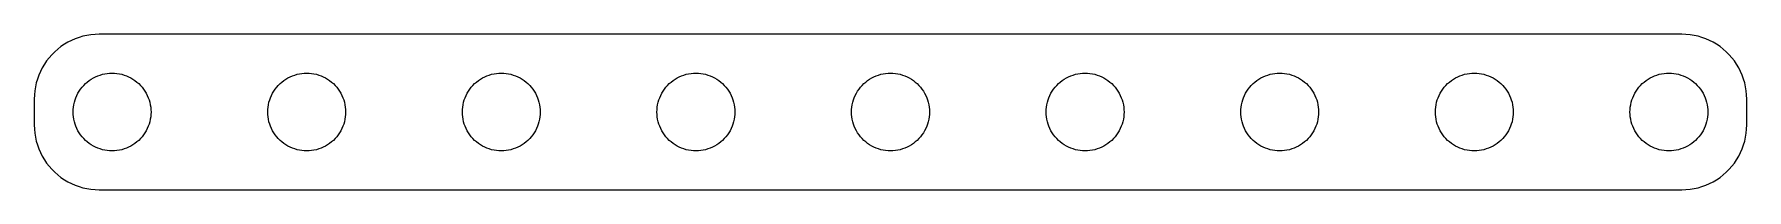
# Model space of a CAD drawing. Header units: metres. Extents: x -66 to 66, y -6 to 6.
import ezdxf

# ---------------------------------------------------------------- set-up
doc = ezdxf.new("R2010")
doc.units = ezdxf.units.M

msp = doc.modelspace()

# ---------------------------------------------------------------- linework, layer by layer
for p, q in [((-63.4088, 5.38153), (-63.6791, 5.22163)), ((-63.1289, 5.52414), (-63.4088, 5.38153)), ((-62.8406, 5.64888), (-63.1289, 5.52414)), ((-62.5451, 5.75528), (-62.8406, 5.64888)), ((-62.2435, 5.84291), (-62.5451, 5.75528)), ((-61.9369, 5.91144), (-62.2435, 5.84291)), ((-61.6267, 5.96057), (-61.9369, 5.91144)), ((-61.3139, 5.99013), (-61.6267, 5.96057)), ((-61, 6), (-61.3139, 5.99013)), ((61, 6), (-61, 6)), ((61.3139, 5.99013), (61, 6)), ((61.6267, 5.96057), (61.3139, 5.99013)), ((61.9369, 5.91144), (61.6267, 5.96057)), ((62.2435, 5.84291), (61.9369, 5.91144)), ((62.5451, 5.75528), (62.2435, 5.84291)), ((62.8406, 5.64888), (62.5451, 5.75528)), ((63.1289, 5.52414), (62.8406, 5.64888)), ((63.4088, 5.38153), (63.1289, 5.52414)), ((63.6791, 5.22163), (63.4088, 5.38153)), ((-64.8526, 4.18712), (-65.0451, 3.93892)), ((-64.6448, 4.42273), (-64.8526, 4.18712)), ((-64.4227, 4.64484), (-64.6448, 4.42273)), ((-64.1871, 4.85257), (-64.4227, 4.64484)), ((-63.9389, 5.04509), (-64.1871, 4.85257)), ((-63.6791, 5.22163), (-63.9389, 5.04509)), ((63.9389, 5.04509), (63.6791, 5.22163)), ((64.1871, 4.85257), (63.9389, 5.04509)), ((64.4227, 4.64484), (64.1871, 4.85257)), ((64.6448, 4.42273), (64.4227, 4.64484)), ((64.8526, 4.18712), (64.6448, 4.42273)), ((65.0451, 3.93892), (64.8526, 4.18712)), ((-65.6489, 2.84062), (-65.7553, 2.54509)), ((-65.5241, 3.12889), (-65.6489, 2.84062)), ((-65.3815, 3.40877), (-65.5241, 3.12889)), ((-65.2216, 3.67914), (-65.3815, 3.40877)), ((-65.0451, 3.93892), (-65.2216, 3.67914)), ((-61.4453, 2.62891), (-61.2773, 2.71448)), ((-61.2773, 2.71448), (-61.1044, 2.78932)), ((-61.1044, 2.78932), (-60.927, 2.85316)), ((-60.927, 2.85316), (-60.7461, 2.90575)), ((-60.7461, 2.90575), (-60.5621, 2.94685)), ((-60.5621, 2.94685), (-60.376, 2.97633)), ((-60.376, 2.97633), (-60.1884, 2.99408)), ((-60.1884, 2.99408), (-60, 3)), ((-60, 3), (-59.8116, 2.99408)), ((-59.8116, 2.99408), (-59.624, 2.97633)), ((-59.624, 2.97633), (-59.4379, 2.94685)), ((-59.4379, 2.94685), (-59.2539, 2.90575)), ((-59.2539, 2.90575), (-59.0729, 2.85316)), ((-59.0729, 2.85316), (-58.8956, 2.78932)), ((-58.8956, 2.78932), (-58.7227, 2.71448)), ((-58.7227, 2.71448), (-58.5547, 2.62891)), ((-46.4453, 2.62891), (-46.2773, 2.71448)), ((-46.2773, 2.71448), (-46.1044, 2.78932)), ((-46.1044, 2.78932), (-45.927, 2.85316)), ((-45.927, 2.85316), (-45.7461, 2.90575)), ((-45.7461, 2.90575), (-45.5621, 2.94685)), ((-45.5621, 2.94685), (-45.376, 2.97633)), ((-45.376, 2.97633), (-45.1884, 2.99408)), ((-45.1884, 2.99408), (-45, 3)), ((-45, 3), (-44.8116, 2.99408)), ((-44.8116, 2.99408), (-44.624, 2.97633)), ((-44.624, 2.97633), (-44.4379, 2.94685)), ((-44.4379, 2.94685), (-44.2539, 2.90575)), ((-44.2539, 2.90575), (-44.0729, 2.85316)), ((-44.0729, 2.85316), (-43.8956, 2.78932)), ((-43.8956, 2.78932), (-43.7227, 2.71448)), ((-43.7227, 2.71448), (-43.5547, 2.62891)), ((-31.4453, 2.62891), (-31.2773, 2.71448)), ((-31.2773, 2.71448), (-31.1044, 2.78932)), ((-31.1044, 2.78932), (-30.927, 2.85316)), ((-30.927, 2.85316), (-30.7461, 2.90575)), ((-30.7461, 2.90575), (-30.5621, 2.94685)), ((-30.5621, 2.94685), (-30.376, 2.97633)), ((-30.376, 2.97633), (-30.1884, 2.99408)), ((-30.1884, 2.99408), (-30, 3)), ((-30, 3), (-29.8116, 2.99408)), ((-29.8116, 2.99408), (-29.624, 2.97633)), ((-29.624, 2.97633), (-29.4379, 2.94685)), ((-29.4379, 2.94685), (-29.2539, 2.90575)), ((-29.2539, 2.90575), (-29.0729, 2.85316)), ((-29.0729, 2.85316), (-28.8956, 2.78932)), ((-28.8956, 2.78932), (-28.7227, 2.71448)), ((-28.7227, 2.71448), (-28.5547, 2.62891)), ((-16.4453, 2.62891), (-16.2773, 2.71448)), ((-16.2773, 2.71448), (-16.1044, 2.78932)), ((-16.1044, 2.78932), (-15.927, 2.85316)), ((-15.927, 2.85316), (-15.7461, 2.90575)), ((-15.7461, 2.90575), (-15.5621, 2.94685)), ((-15.5621, 2.94685), (-15.376, 2.97633)), ((-15.376, 2.97633), (-15.1884, 2.99408)), ((-15.1884, 2.99408), (-15, 3)), ((-15, 3), (-14.8116, 2.99408)), ((-14.8116, 2.99408), (-14.624, 2.97633)), ((-14.624, 2.97633), (-14.4379, 2.94685)), ((-14.4379, 2.94685), (-14.2539, 2.90575)), ((-14.2539, 2.90575), (-14.0729, 2.85316)), ((-14.0729, 2.85316), (-13.8956, 2.78932)), ((-13.8956, 2.78932), (-13.7227, 2.71448)), ((-13.7227, 2.71448), (-13.5547, 2.62891)), ((-1.44525, 2.62891), (-1.27733, 2.71448)), ((-1.27733, 2.71448), (-1.10437, 2.78932)), ((-1.10437, 2.78932), (-0.927048, 2.85316)), ((-0.927048, 2.85316), (-0.746063, 2.90575)), ((-0.746063, 2.90575), (-0.562134, 2.94685)), ((-0.562134, 2.94685), (-0.375992, 2.97633)), ((-0.375992, 2.97633), (-0.18837, 2.99408)), ((-0.18837, 2.99408), (0, 3)), ((0, 3), (0.18837, 2.99408)), ((0.18837, 2.99408), (0.375992, 2.97633)), ((0.375992, 2.97633), (0.562134, 2.94685)), ((0.562134, 2.94685), (0.746063, 2.90575)), ((0.746063, 2.90575), (0.927048, 2.85316)), ((0.927048, 2.85316), (1.10437, 2.78932)), ((1.10437, 2.78932), (1.27733, 2.71448)), ((1.27733, 2.71448), (1.44525, 2.62891)), ((13.5547, 2.62891), (13.7227, 2.71448)), ((13.7227, 2.71448), (13.8956, 2.78932)), ((13.8956, 2.78932), (14.0729, 2.85316)), ((14.0729, 2.85316), (14.2539, 2.90575)), ((14.2539, 2.90575), (14.4379, 2.94685)), ((14.4379, 2.94685), (14.624, 2.97633)), ((14.624, 2.97633), (14.8116, 2.99408)), ((14.8116, 2.99408), (15, 3)), ((15, 3), (15.1884, 2.99408)), ((15.1884, 2.99408), (15.376, 2.97633)), ((15.376, 2.97633), (15.5621, 2.94685)), ((15.5621, 2.94685), (15.7461, 2.90575)), ((15.7461, 2.90575), (15.927, 2.85316)), ((15.927, 2.85316), (16.1044, 2.78932)), ((16.1044, 2.78932), (16.2773, 2.71448)), ((16.2773, 2.71448), (16.4453, 2.62891)), ((28.5547, 2.62891), (28.7227, 2.71448)), ((28.7227, 2.71448), (28.8956, 2.78932)), ((28.8956, 2.78932), (29.0729, 2.85316)), ((29.0729, 2.85316), (29.2539, 2.90575)), ((29.2539, 2.90575), (29.4379, 2.94685)), ((29.4379, 2.94685), (29.624, 2.97633)), ((29.624, 2.97633), (29.8116, 2.99408)), ((29.8116, 2.99408), (30, 3)), ((30, 3), (30.1884, 2.99408)), ((30.1884, 2.99408), (30.376, 2.97633)), ((30.376, 2.97633), (30.5621, 2.94685)), ((30.5621, 2.94685), (30.7461, 2.90575)), ((30.7461, 2.90575), (30.927, 2.85316)), ((30.927, 2.85316), (31.1044, 2.78932)), ((31.1044, 2.78932), (31.2773, 2.71448)), ((31.2773, 2.71448), (31.4453, 2.62891)), ((43.5547, 2.62891), (43.7227, 2.71448)), ((43.7227, 2.71448), (43.8956, 2.78932)), ((43.8956, 2.78932), (44.0729, 2.85316)), ((44.0729, 2.85316), (44.2539, 2.90575)), ((44.2539, 2.90575), (44.4379, 2.94685)), ((44.4379, 2.94685), (44.624, 2.97633)), ((44.624, 2.97633), (44.8116, 2.99408)), ((44.8116, 2.99408), (45, 3)), ((45, 3), (45.1884, 2.99408)), ((45.1884, 2.99408), (45.376, 2.97633)), ((45.376, 2.97633), (45.5621, 2.94685)), ((45.5621, 2.94685), (45.7461, 2.90575)), ((45.7461, 2.90575), (45.927, 2.85316)), ((45.927, 2.85316), (46.1044, 2.78932)), ((46.1044, 2.78932), (46.2773, 2.71448)), ((46.2773, 2.71448), (46.4453, 2.62891)), ((58.5547, 2.62891), (58.7227, 2.71448)), ((58.7227, 2.71448), (58.8956, 2.78932)), ((58.8956, 2.78932), (59.0729, 2.85316)), ((59.0729, 2.85316), (59.2539, 2.90575)), ((59.2539, 2.90575), (59.4379, 2.94685)), ((59.4379, 2.94685), (59.624, 2.97633)), ((59.624, 2.97633), (59.8116, 2.99408)), ((59.8116, 2.99408), (60, 3)), ((60, 3), (60.1884, 2.99408)), ((60.1884, 2.99408), (60.376, 2.97633)), ((60.376, 2.97633), (60.5621, 2.94685)), ((60.5621, 2.94685), (60.7461, 2.90575)), ((60.7461, 2.90575), (60.927, 2.85316)), ((60.927, 2.85316), (61.1044, 2.78932)), ((61.1044, 2.78932), (61.2773, 2.71448)), ((61.2773, 2.71448), (61.4453, 2.62891)), ((65.2216, 3.67914), (65.0451, 3.93892)), ((65.3815, 3.40877), (65.2216, 3.67914)), ((65.5241, 3.12889), (65.3815, 3.40877)), ((65.6489, 2.84062), (65.5241, 3.12889)), ((65.7553, 2.54509), (65.6489, 2.84062)), ((-65.9606, 1.62666), (-65.9901, 1.31395)), ((-65.9114, 1.9369), (-65.9606, 1.62666)), ((-65.8429, 2.24345), (-65.9114, 1.9369)), ((-65.7553, 2.54509), (-65.8429, 2.24345)), ((-62.7145, 1.27733), (-62.6289, 1.44525)), ((-62.6289, 1.44525), (-62.533, 1.60747)), ((-62.533, 1.60747), (-62.427, 1.76335)), ((-62.427, 1.76335), (-62.3115, 1.91226)), ((-62.3115, 1.91226), (-62.1869, 2.05363)), ((-62.1869, 2.05363), (-62.0536, 2.1869)), ((-62.0536, 2.1869), (-61.9123, 2.31154)), ((-61.9123, 2.31154), (-61.7634, 2.42705)), ((-61.7634, 2.42705), (-61.6075, 2.53297)), ((-61.6075, 2.53297), (-61.4453, 2.62891)), ((-58.5547, 2.62891), (-58.3925, 2.53297)), ((-58.3925, 2.53297), (-58.2366, 2.42705)), ((-58.2366, 2.42705), (-58.0877, 2.31154)), ((-58.0877, 2.31154), (-57.9464, 2.1869)), ((-57.9464, 2.1869), (-57.8131, 2.05363)), ((-57.8131, 2.05363), (-57.6885, 1.91226)), ((-57.6885, 1.91226), (-57.5729, 1.76335)), ((-57.5729, 1.76335), (-57.467, 1.60747)), ((-57.467, 1.60747), (-57.3711, 1.44525)), ((-57.3711, 1.44525), (-57.2855, 1.27733)), ((-47.7145, 1.27733), (-47.6289, 1.44525)), ((-47.6289, 1.44525), (-47.533, 1.60747)), ((-47.533, 1.60747), (-47.427, 1.76335)), ((-47.427, 1.76335), (-47.3115, 1.91226)), ((-47.3115, 1.91226), (-47.1869, 2.05363)), ((-47.1869, 2.05363), (-47.0536, 2.1869)), ((-47.0536, 2.1869), (-46.9123, 2.31154)), ((-46.9123, 2.31154), (-46.7634, 2.42705)), ((-46.7634, 2.42705), (-46.6075, 2.53297)), ((-46.6075, 2.53297), (-46.4453, 2.62891)), ((-43.5547, 2.62891), (-43.3925, 2.53297)), ((-43.3925, 2.53297), (-43.2366, 2.42705)), ((-43.2366, 2.42705), (-43.0877, 2.31154)), ((-43.0877, 2.31154), (-42.9464, 2.1869)), ((-42.9464, 2.1869), (-42.8131, 2.05363)), ((-42.8131, 2.05363), (-42.6885, 1.91226)), ((-42.6885, 1.91226), (-42.5729, 1.76335)), ((-42.5729, 1.76335), (-42.467, 1.60747)), ((-42.467, 1.60747), (-42.3711, 1.44525)), ((-42.3711, 1.44525), (-42.2855, 1.27733)), ((-32.7145, 1.27733), (-32.6289, 1.44525)), ((-32.6289, 1.44525), (-32.533, 1.60747)), ((-32.533, 1.60747), (-32.427, 1.76335)), ((-32.427, 1.76335), (-32.3115, 1.91226)), ((-32.3115, 1.91226), (-32.1869, 2.05363)), ((-32.1869, 2.05363), (-32.0536, 2.1869)), ((-32.0536, 2.1869), (-31.9123, 2.31154)), ((-31.9123, 2.31154), (-31.7634, 2.42705)), ((-31.7634, 2.42705), (-31.6075, 2.53297)), ((-31.6075, 2.53297), (-31.4453, 2.62891)), ((-28.5547, 2.62891), (-28.3925, 2.53297)), ((-28.3925, 2.53297), (-28.2366, 2.42705)), ((-28.2366, 2.42705), (-28.0877, 2.31154)), ((-28.0877, 2.31154), (-27.9464, 2.1869)), ((-27.9464, 2.1869), (-27.8131, 2.05363)), ((-27.8131, 2.05363), (-27.6884, 1.91226)), ((-27.6884, 1.91226), (-27.5729, 1.76335)), ((-27.5729, 1.76335), (-27.467, 1.60747)), ((-27.467, 1.60747), (-27.3711, 1.44525)), ((-27.3711, 1.44525), (-27.2855, 1.27733)), ((-17.7145, 1.27733), (-17.6289, 1.44525)), ((-17.6289, 1.44525), (-17.533, 1.60747)), ((-17.533, 1.60747), (-17.427, 1.76335)), ((-17.427, 1.76335), (-17.3115, 1.91226)), ((-17.3115, 1.91226), (-17.1869, 2.05363)), ((-17.1869, 2.05363), (-17.0536, 2.1869)), ((-17.0536, 2.1869), (-16.9123, 2.31154)), ((-16.9123, 2.31154), (-16.7634, 2.42705)), ((-16.7634, 2.42705), (-16.6075, 2.53297)), ((-16.6075, 2.53297), (-16.4453, 2.62891)), ((-13.5547, 2.62891), (-13.3925, 2.53297)), ((-13.3925, 2.53297), (-13.2366, 2.42705)), ((-13.2366, 2.42705), (-13.0877, 2.31154)), ((-13.0877, 2.31154), (-12.9464, 2.1869)), ((-12.9464, 2.1869), (-12.8131, 2.05363)), ((-12.8131, 2.05363), (-12.6884, 1.91226)), ((-12.6884, 1.91226), (-12.5729, 1.76335)), ((-12.5729, 1.76335), (-12.467, 1.60747)), ((-12.467, 1.60747), (-12.3711, 1.44525)), ((-12.3711, 1.44525), (-12.2855, 1.27733)), ((-2.71448, 1.27733), (-2.62891, 1.44525)), ((-2.62891, 1.44525), (-2.53297, 1.60747)), ((-2.53297, 1.60747), (-2.42705, 1.76335)), ((-2.42705, 1.76335), (-2.31154, 1.91226)), ((-2.31154, 1.91226), (-2.1869, 2.05363)), ((-2.1869, 2.05363), (-2.05363, 2.1869)), ((-2.05363, 2.1869), (-1.91226, 2.31154)), ((-1.91226, 2.31154), (-1.76335, 2.42705)), ((-1.76335, 2.42705), (-1.60747, 2.53297)), ((-1.60747, 2.53297), (-1.44525, 2.62891)), ((1.44525, 2.62891), (1.60747, 2.53297)), ((1.60747, 2.53297), (1.76335, 2.42705)), ((1.76335, 2.42705), (1.91226, 2.31154)), ((1.91226, 2.31154), (2.05363, 2.1869)), ((2.05363, 2.1869), (2.1869, 2.05363)), ((2.1869, 2.05363), (2.31154, 1.91226)), ((2.31154, 1.91226), (2.42705, 1.76335)), ((2.42705, 1.76335), (2.53297, 1.60747)), ((2.53297, 1.60747), (2.62891, 1.44525)), ((2.62891, 1.44525), (2.71448, 1.27733)), ((12.2855, 1.27733), (12.3711, 1.44525)), ((12.3711, 1.44525), (12.467, 1.60747)), ((12.467, 1.60747), (12.5729, 1.76335)), ((12.5729, 1.76335), (12.6884, 1.91226)), ((12.6884, 1.91226), (12.8131, 2.05363)), ((12.8131, 2.05363), (12.9464, 2.1869)), ((12.9464, 2.1869), (13.0877, 2.31154)), ((13.0877, 2.31154), (13.2366, 2.42705)), ((13.2366, 2.42705), (13.3925, 2.53297)), ((13.3925, 2.53297), (13.5547, 2.62891)), ((16.4453, 2.62891), (16.6075, 2.53297)), ((16.6075, 2.53297), (16.7634, 2.42705)), ((16.7634, 2.42705), (16.9123, 2.31154)), ((16.9123, 2.31154), (17.0536, 2.1869)), ((17.0536, 2.1869), (17.1869, 2.05363)), ((17.1869, 2.05363), (17.3115, 1.91226)), ((17.3115, 1.91226), (17.427, 1.76335)), ((17.427, 1.76335), (17.533, 1.60747)), ((17.533, 1.60747), (17.6289, 1.44525)), ((17.6289, 1.44525), (17.7145, 1.27733)), ((27.2855, 1.27733), (27.3711, 1.44525)), ((27.3711, 1.44525), (27.467, 1.60747)), ((27.467, 1.60747), (27.5729, 1.76335)), ((27.5729, 1.76335), (27.6884, 1.91226)), ((27.6884, 1.91226), (27.8131, 2.05363)), ((27.8131, 2.05363), (27.9464, 2.1869)), ((27.9464, 2.1869), (28.0877, 2.31154)), ((28.0877, 2.31154), (28.2366, 2.42705)), ((28.2366, 2.42705), (28.3925, 2.53297)), ((28.3925, 2.53297), (28.5547, 2.62891)), ((31.4453, 2.62891), (31.6075, 2.53297)), ((31.6075, 2.53297), (31.7634, 2.42705)), ((31.7634, 2.42705), (31.9123, 2.31154)), ((31.9123, 2.31154), (32.0536, 2.1869)), ((32.0536, 2.1869), (32.1869, 2.05363)), ((32.1869, 2.05363), (32.3115, 1.91226)), ((32.3115, 1.91226), (32.427, 1.76335)), ((32.427, 1.76335), (32.533, 1.60747)), ((32.533, 1.60747), (32.6289, 1.44525)), ((32.6289, 1.44525), (32.7145, 1.27733)), ((42.2855, 1.27733), (42.3711, 1.44525)), ((42.3711, 1.44525), (42.467, 1.60747)), ((42.467, 1.60747), (42.5729, 1.76335)), ((42.5729, 1.76335), (42.6885, 1.91226)), ((42.6885, 1.91226), (42.8131, 2.05363)), ((42.8131, 2.05363), (42.9464, 2.1869)), ((42.9464, 2.1869), (43.0877, 2.31154)), ((43.0877, 2.31154), (43.2366, 2.42705)), ((43.2366, 2.42705), (43.3925, 2.53297)), ((43.3925, 2.53297), (43.5547, 2.62891)), ((46.4453, 2.62891), (46.6075, 2.53297)), ((46.6075, 2.53297), (46.7634, 2.42705)), ((46.7634, 2.42705), (46.9123, 2.31154)), ((46.9123, 2.31154), (47.0536, 2.1869)), ((47.0536, 2.1869), (47.1869, 2.05363)), ((47.1869, 2.05363), (47.3115, 1.91226)), ((47.3115, 1.91226), (47.427, 1.76335)), ((47.427, 1.76335), (47.533, 1.60747)), ((47.533, 1.60747), (47.6289, 1.44525)), ((47.6289, 1.44525), (47.7145, 1.27733)), ((57.2855, 1.27733), (57.3711, 1.44525)), ((57.3711, 1.44525), (57.467, 1.60747)), ((57.467, 1.60747), (57.5729, 1.76335)), ((57.5729, 1.76335), (57.6885, 1.91226)), ((57.6885, 1.91226), (57.8131, 2.05363)), ((57.8131, 2.05363), (57.9464, 2.1869)), ((57.9464, 2.1869), (58.0877, 2.31154)), ((58.0877, 2.31154), (58.2366, 2.42705)), ((58.2366, 2.42705), (58.3925, 2.53297)), ((58.3925, 2.53297), (58.5547, 2.62891)), ((61.4453, 2.62891), (61.6075, 2.53297)), ((61.6075, 2.53297), (61.7634, 2.42705)), ((61.7634, 2.42705), (61.9123, 2.31154)), ((61.9123, 2.31154), (62.0536, 2.1869)), ((62.0536, 2.1869), (62.1869, 2.05363)), ((62.1869, 2.05363), (62.3115, 1.91226)), ((62.3115, 1.91226), (62.427, 1.76335)), ((62.427, 1.76335), (62.533, 1.60747)), ((62.533, 1.60747), (62.6289, 1.44525)), ((62.6289, 1.44525), (62.7145, 1.27733)), ((65.8429, 2.24345), (65.7553, 2.54509)), ((65.9114, 1.9369), (65.8429, 2.24345)), ((65.9606, 1.62666), (65.9114, 1.9369)), ((65.9901, 1.31395), (65.9606, 1.62666)), ((-65.9901, 1.31395), (-66, 1)), ((-66, 1), (-66, -1)), ((-63, 0), (-62.9941, 0.18837)), ((-62.9941, -0.18837), (-63, 0)), ((-62.9941, 0.18837), (-62.9763, 0.375992)), ((-62.9763, 0.375992), (-62.9469, 0.562134)), ((-62.9469, 0.562134), (-62.9057, 0.746063)), ((-62.9057, 0.746063), (-62.8532, 0.927048)), ((-62.8532, 0.927048), (-62.7893, 1.10437)), ((-62.7893, 1.10437), (-62.7145, 1.27733)), ((-57.2855, 1.27733), (-57.2107, 1.10437)), ((-57.2107, 1.10437), (-57.1468, 0.927048)), ((-57.1468, 0.927048), (-57.0942, 0.746063)), ((-57.0942, 0.746063), (-57.0531, 0.562134)), ((-57.0531, 0.562134), (-57.0237, 0.375992)), ((-57.0237, 0.375992), (-57.0059, 0.18837)), ((-57.0059, 0.18837), (-57, 0)), ((-57, 0), (-57.0059, -0.18837)), ((-48, 0), (-47.9941, 0.18837)), ((-47.9941, -0.18837), (-48, 0)), ((-47.9941, 0.18837), (-47.9763, 0.375992)), ((-47.9763, 0.375992), (-47.9469, 0.562134)), ((-47.9469, 0.562134), (-47.9057, 0.746063)), ((-47.9057, 0.746063), (-47.8532, 0.927048)), ((-47.8532, 0.927048), (-47.7893, 1.10437)), ((-47.7893, 1.10437), (-47.7145, 1.27733)), ((-42.2855, 1.27733), (-42.2107, 1.10437)), ((-42.2107, 1.10437), (-42.1468, 0.927048)), ((-42.1468, 0.927048), (-42.0942, 0.746063)), ((-42.0942, 0.746063), (-42.0531, 0.562134)), ((-42.0531, 0.562134), (-42.0237, 0.375992)), ((-42.0237, 0.375992), (-42.0059, 0.18837)), ((-42.0059, 0.18837), (-42, 0)), ((-42, 0), (-42.0059, -0.18837)), ((-33, 0), (-32.9941, 0.18837)), ((-32.9941, -0.18837), (-33, 0)), ((-32.9941, 0.18837), (-32.9763, 0.375992)), ((-32.9763, 0.375992), (-32.9469, 0.562134)), ((-32.9469, 0.562134), (-32.9057, 0.746063)), ((-32.9057, 0.746063), (-32.8532, 0.927048)), ((-32.8532, 0.927048), (-32.7893, 1.10437)), ((-32.7893, 1.10437), (-32.7145, 1.27733)), ((-27.2855, 1.27733), (-27.2107, 1.10437)), ((-27.2107, 1.10437), (-27.1468, 0.927048)), ((-27.1468, 0.927048), (-27.0942, 0.746063)), ((-27.0942, 0.746063), (-27.0531, 0.562134)), ((-27.0531, 0.562134), (-27.0237, 0.375992)), ((-27.0237, 0.375992), (-27.0059, 0.18837)), ((-27.0059, 0.18837), (-27, 0)), ((-27, 0), (-27.0059, -0.18837)), ((-18, 0), (-17.9941, 0.18837)), ((-17.9941, -0.18837), (-18, 0)), ((-17.9941, 0.18837), (-17.9763, 0.375992)), ((-17.9763, 0.375992), (-17.9469, 0.562134)), ((-17.9469, 0.562134), (-17.9057, 0.746063)), ((-17.9057, 0.746063), (-17.8532, 0.927048)), ((-17.8532, 0.927048), (-17.7893, 1.10437)), ((-17.7893, 1.10437), (-17.7145, 1.27733)), ((-12.2855, 1.27733), (-12.2107, 1.10437)), ((-12.2107, 1.10437), (-12.1468, 0.927048)), ((-12.1468, 0.927048), (-12.0942, 0.746063)), ((-12.0942, 0.746063), (-12.0531, 0.562134)), ((-12.0531, 0.562134), (-12.0237, 0.375992)), ((-12.0237, 0.375992), (-12.0059, 0.18837)), ((-12.0059, 0.18837), (-12, 0)), ((-12, 0), (-12.0059, -0.18837)), ((-3, 0), (-2.99408, 0.18837)), ((-2.99408, -0.18837), (-3, 0)), ((-2.99408, 0.18837), (-2.97633, 0.375992)), ((-2.97633, 0.375992), (-2.94685, 0.562134)), ((-2.94685, 0.562134), (-2.90575, 0.746063)), ((-2.90575, 0.746063), (-2.85316, 0.927048)), ((-2.85316, 0.927048), (-2.78932, 1.10437)), ((-2.78932, 1.10437), (-2.71448, 1.27733)), ((2.71448, 1.27733), (2.78932, 1.10437)), ((2.78932, 1.10437), (2.85316, 0.927048)), ((2.85316, 0.927048), (2.90575, 0.746063)), ((2.90575, 0.746063), (2.94685, 0.562134)), ((2.94685, 0.562134), (2.97633, 0.375992)), ((2.97633, 0.375992), (2.99408, 0.18837)), ((2.99408, 0.18837), (3, 0)), ((3, 0), (2.99408, -0.18837)), ((12, 0), (12.0059, 0.18837)), ((12.0059, -0.18837), (12, 0)), ((12.0059, 0.18837), (12.0237, 0.375992)), ((12.0237, 0.375992), (12.0531, 0.562134)), ((12.0531, 0.562134), (12.0942, 0.746063)), ((12.0942, 0.746063), (12.1468, 0.927048)), ((12.1468, 0.927048), (12.2107, 1.10437)), ((12.2107, 1.10437), (12.2855, 1.27733)), ((17.7145, 1.27733), (17.7893, 1.10437)), ((17.7893, 1.10437), (17.8532, 0.927048)), ((17.8532, 0.927048), (17.9057, 0.746063)), ((17.9057, 0.746063), (17.9469, 0.562134)), ((17.9469, 0.562134), (17.9763, 0.375992)), ((17.9763, 0.375992), (17.9941, 0.18837)), ((17.9941, 0.18837), (18, 0)), ((18, 0), (17.9941, -0.18837)), ((27, 0), (27.0059, 0.18837)), ((27.0059, -0.18837), (27, 0)), ((27.0059, 0.18837), (27.0237, 0.375992)), ((27.0237, 0.375992), (27.0531, 0.562134)), ((27.0531, 0.562134), (27.0942, 0.746063)), ((27.0942, 0.746063), (27.1468, 0.927048)), ((27.1468, 0.927048), (27.2107, 1.10437)), ((27.2107, 1.10437), (27.2855, 1.27733)), ((32.7145, 1.27733), (32.7893, 1.10437)), ((32.7893, 1.10437), (32.8532, 0.927048)), ((32.8532, 0.927048), (32.9057, 0.746063)), ((32.9057, 0.746063), (32.9469, 0.562134)), ((32.9469, 0.562134), (32.9763, 0.375992)), ((32.9763, 0.375992), (32.9941, 0.18837)), ((32.9941, 0.18837), (33, 0)), ((33, 0), (32.9941, -0.18837)), ((42, 0), (42.0059, 0.18837)), ((42.0059, -0.18837), (42, 0)), ((42.0059, 0.18837), (42.0237, 0.375992)), ((42.0237, 0.375992), (42.0531, 0.562134)), ((42.0531, 0.562134), (42.0942, 0.746063)), ((42.0942, 0.746063), (42.1468, 0.927048)), ((42.1468, 0.927048), (42.2107, 1.10437)), ((42.2107, 1.10437), (42.2855, 1.27733)), ((47.7145, 1.27733), (47.7893, 1.10437)), ((47.7893, 1.10437), (47.8532, 0.927048)), ((47.8532, 0.927048), (47.9057, 0.746063)), ((47.9057, 0.746063), (47.9469, 0.562134)), ((47.9469, 0.562134), (47.9763, 0.375992)), ((47.9763, 0.375992), (47.9941, 0.18837)), ((47.9941, 0.18837), (48, 0)), ((48, 0), (47.9941, -0.18837)), ((57, 0), (57.0059, 0.18837)), ((57.0059, -0.18837), (57, 0)), ((57.0059, 0.18837), (57.0237, 0.375992)), ((57.0237, 0.375992), (57.0531, 0.562134)), ((57.0531, 0.562134), (57.0942, 0.746063)), ((57.0942, 0.746063), (57.1468, 0.927048)), ((57.1468, 0.927048), (57.2107, 1.10437)), ((57.2107, 1.10437), (57.2855, 1.27733)), ((62.7145, 1.27733), (62.7893, 1.10437)), ((62.7893, 1.10437), (62.8532, 0.927048)), ((62.8532, 0.927048), (62.9057, 0.746063)), ((62.9057, 0.746063), (62.9469, 0.562134)), ((62.9469, 0.562134), (62.9763, 0.375992)), ((62.9763, 0.375992), (62.9941, 0.18837)), ((62.9941, 0.18837), (63, 0)), ((63, 0), (62.9941, -0.18837)), ((66, 1), (65.9901, 1.31395)), ((66, -1), (66, 1)), ((-66, -1), (-65.9901, -1.31395)), ((-65.9901, -1.31395), (-65.9606, -1.62666)), ((-62.9763, -0.375992), (-62.9941, -0.18837)), ((-62.9469, -0.562134), (-62.9763, -0.375992)), ((-62.9057, -0.746063), (-62.9469, -0.562134)), ((-62.8532, -0.927048), (-62.9057, -0.746063)), ((-62.7893, -1.10437), (-62.8532, -0.927048)), ((-62.7145, -1.27733), (-62.7893, -1.10437)), ((-62.6289, -1.44525), (-62.7145, -1.27733)), ((-57.2855, -1.27733), (-57.3711, -1.44525)), ((-57.2107, -1.10437), (-57.2855, -1.27733)), ((-57.1468, -0.927048), (-57.2107, -1.10437)), ((-57.0942, -0.746063), (-57.1468, -0.927048)), ((-57.0531, -0.562134), (-57.0942, -0.746063)), ((-57.0237, -0.375992), (-57.0531, -0.562134)), ((-57.0059, -0.18837), (-57.0237, -0.375992)), ((-47.9763, -0.375992), (-47.9941, -0.18837)), ((-47.9469, -0.562134), (-47.9763, -0.375992)), ((-47.9057, -0.746063), (-47.9469, -0.562134)), ((-47.8532, -0.927048), (-47.9057, -0.746063)), ((-47.7893, -1.10437), (-47.8532, -0.927048)), ((-47.7145, -1.27733), (-47.7893, -1.10437)), ((-47.6289, -1.44525), (-47.7145, -1.27733)), ((-42.2855, -1.27733), (-42.3711, -1.44525)), ((-42.2107, -1.10437), (-42.2855, -1.27733)), ((-42.1468, -0.927048), (-42.2107, -1.10437)), ((-42.0942, -0.746063), (-42.1468, -0.927048)), ((-42.0531, -0.562134), (-42.0942, -0.746063)), ((-42.0237, -0.375992), (-42.0531, -0.562134)), ((-42.0059, -0.18837), (-42.0237, -0.375992)), ((-32.9763, -0.375992), (-32.9941, -0.18837)), ((-32.9469, -0.562134), (-32.9763, -0.375992)), ((-32.9057, -0.746063), (-32.9469, -0.562134)), ((-32.8532, -0.927048), (-32.9057, -0.746063)), ((-32.7893, -1.10437), (-32.8532, -0.927048)), ((-32.7145, -1.27733), (-32.7893, -1.10437)), ((-32.6289, -1.44525), (-32.7145, -1.27733)), ((-27.2855, -1.27733), (-27.3711, -1.44525)), ((-27.2107, -1.10437), (-27.2855, -1.27733)), ((-27.1468, -0.927048), (-27.2107, -1.10437)), ((-27.0942, -0.746063), (-27.1468, -0.927048)), ((-27.0531, -0.562134), (-27.0942, -0.746063)), ((-27.0237, -0.375992), (-27.0531, -0.562134)), ((-27.0059, -0.18837), (-27.0237, -0.375992)), ((-17.9763, -0.375992), (-17.9941, -0.18837)), ((-17.9469, -0.562134), (-17.9763, -0.375992)), ((-17.9057, -0.746063), (-17.9469, -0.562134)), ((-17.8532, -0.927048), (-17.9057, -0.746063)), ((-17.7893, -1.10437), (-17.8532, -0.927048)), ((-17.7145, -1.27733), (-17.7893, -1.10437)), ((-17.6289, -1.44525), (-17.7145, -1.27733)), ((-12.2855, -1.27733), (-12.3711, -1.44525)), ((-12.2107, -1.10437), (-12.2855, -1.27733)), ((-12.1468, -0.927048), (-12.2107, -1.10437)), ((-12.0942, -0.746063), (-12.1468, -0.927048)), ((-12.0531, -0.562134), (-12.0942, -0.746063)), ((-12.0237, -0.375992), (-12.0531, -0.562134)), ((-12.0059, -0.18837), (-12.0237, -0.375992)), ((-2.97633, -0.375992), (-2.99408, -0.18837)), ((-2.94685, -0.562134), (-2.97633, -0.375992)), ((-2.90575, -0.746063), (-2.94685, -0.562134)), ((-2.85316, -0.927048), (-2.90575, -0.746063)), ((-2.78932, -1.10437), (-2.85316, -0.927048)), ((-2.71448, -1.27733), (-2.78932, -1.10437)), ((-2.62891, -1.44525), (-2.71448, -1.27733)), ((2.71448, -1.27733), (2.62891, -1.44525)), ((2.78932, -1.10437), (2.71448, -1.27733)), ((2.85316, -0.927048), (2.78932, -1.10437)), ((2.90575, -0.746063), (2.85316, -0.927048)), ((2.94685, -0.562134), (2.90575, -0.746063)), ((2.97633, -0.375992), (2.94685, -0.562134)), ((2.99408, -0.18837), (2.97633, -0.375992)), ((12.0237, -0.375992), (12.0059, -0.18837)), ((12.0531, -0.562134), (12.0237, -0.375992)), ((12.0942, -0.746063), (12.0531, -0.562134)), ((12.1468, -0.927048), (12.0942, -0.746063)), ((12.2107, -1.10437), (12.1468, -0.927048)), ((12.2855, -1.27733), (12.2107, -1.10437)), ((12.3711, -1.44525), (12.2855, -1.27733)), ((17.7145, -1.27733), (17.6289, -1.44525)), ((17.7893, -1.10437), (17.7145, -1.27733)), ((17.8532, -0.927048), (17.7893, -1.10437)), ((17.9057, -0.746063), (17.8532, -0.927048)), ((17.9469, -0.562134), (17.9057, -0.746063)), ((17.9763, -0.375992), (17.9469, -0.562134)), ((17.9941, -0.18837), (17.9763, -0.375992)), ((27.0237, -0.375992), (27.0059, -0.18837)), ((27.0531, -0.562134), (27.0237, -0.375992)), ((27.0942, -0.746063), (27.0531, -0.562134)), ((27.1468, -0.927048), (27.0942, -0.746063)), ((27.2107, -1.10437), (27.1468, -0.927048)), ((27.2855, -1.27733), (27.2107, -1.10437)), ((27.3711, -1.44525), (27.2855, -1.27733)), ((32.7145, -1.27733), (32.6289, -1.44525)), ((32.7893, -1.10437), (32.7145, -1.27733)), ((32.8532, -0.927048), (32.7893, -1.10437)), ((32.9057, -0.746063), (32.8532, -0.927048)), ((32.9469, -0.562134), (32.9057, -0.746063)), ((32.9763, -0.375992), (32.9469, -0.562134)), ((32.9941, -0.18837), (32.9763, -0.375992)), ((42.0237, -0.375992), (42.0059, -0.18837)), ((42.0531, -0.562134), (42.0237, -0.375992)), ((42.0942, -0.746063), (42.0531, -0.562134)), ((42.1468, -0.927048), (42.0942, -0.746063)), ((42.2107, -1.10437), (42.1468, -0.927048)), ((42.2855, -1.27733), (42.2107, -1.10437)), ((42.3711, -1.44525), (42.2855, -1.27733)), ((47.7145, -1.27733), (47.6289, -1.44525)), ((47.7893, -1.10437), (47.7145, -1.27733)), ((47.8532, -0.927048), (47.7893, -1.10437)), ((47.9057, -0.746063), (47.8532, -0.927048)), ((47.9469, -0.562134), (47.9057, -0.746063)), ((47.9763, -0.375992), (47.9469, -0.562134)), ((47.9941, -0.18837), (47.9763, -0.375992)), ((57.0237, -0.375992), (57.0059, -0.18837)), ((57.0531, -0.562134), (57.0237, -0.375992)), ((57.0942, -0.746063), (57.0531, -0.562134)), ((57.1468, -0.927048), (57.0942, -0.746063)), ((57.2107, -1.10437), (57.1468, -0.927048)), ((57.2855, -1.27733), (57.2107, -1.10437)), ((57.3711, -1.44525), (57.2855, -1.27733)), ((62.7145, -1.27733), (62.6289, -1.44525)), ((62.7893, -1.10437), (62.7145, -1.27733)), ((62.8532, -0.927048), (62.7893, -1.10437)), ((62.9057, -0.746063), (62.8532, -0.927048)), ((62.9469, -0.562134), (62.9057, -0.746063)), ((62.9763, -0.375992), (62.9469, -0.562134)), ((62.9941, -0.18837), (62.9763, -0.375992)), ((65.9606, -1.62666), (65.9901, -1.31395)), ((65.9901, -1.31395), (66, -1)), ((-65.9606, -1.62666), (-65.9114, -1.9369)), ((-65.9114, -1.9369), (-65.8429, -2.24345)), ((-65.8429, -2.24345), (-65.7553, -2.54509)), ((-65.7553, -2.54509), (-65.6489, -2.84062)), ((-62.533, -1.60747), (-62.6289, -1.44525)), ((-62.427, -1.76335), (-62.533, -1.60747)), ((-62.3115, -1.91226), (-62.427, -1.76335)), ((-62.1869, -2.05363), (-62.3115, -1.91226)), ((-62.0536, -2.1869), (-62.1869, -2.05363)), ((-61.9123, -2.31154), (-62.0536, -2.1869)), ((-61.7634, -2.42705), (-61.9123, -2.31154)), ((-61.6075, -2.53297), (-61.7634, -2.42705)), ((-61.4453, -2.62891), (-61.6075, -2.53297)), ((-61.2773, -2.71448), (-61.4453, -2.62891)), ((-58.5547, -2.62891), (-58.7227, -2.71448)), ((-58.3925, -2.53297), (-58.5547, -2.62891)), ((-58.2366, -2.42705), (-58.3925, -2.53297)), ((-58.0877, -2.31154), (-58.2366, -2.42705)), ((-57.9464, -2.1869), (-58.0877, -2.31154)), ((-57.8131, -2.05363), (-57.9464, -2.1869)), ((-57.6885, -1.91226), (-57.8131, -2.05363)), ((-57.5729, -1.76335), (-57.6885, -1.91226)), ((-57.467, -1.60747), (-57.5729, -1.76335)), ((-57.3711, -1.44525), (-57.467, -1.60747)), ((-47.533, -1.60747), (-47.6289, -1.44525)), ((-47.427, -1.76335), (-47.533, -1.60747)), ((-47.3115, -1.91226), (-47.427, -1.76335)), ((-47.1869, -2.05363), (-47.3115, -1.91226)), ((-47.0536, -2.1869), (-47.1869, -2.05363)), ((-46.9123, -2.31154), (-47.0536, -2.1869)), ((-46.7634, -2.42705), (-46.9123, -2.31154)), ((-46.6075, -2.53297), (-46.7634, -2.42705)), ((-46.4453, -2.62891), (-46.6075, -2.53297)), ((-46.2773, -2.71448), (-46.4453, -2.62891)), ((-43.5547, -2.62891), (-43.7227, -2.71448)), ((-43.3925, -2.53297), (-43.5547, -2.62891)), ((-43.2366, -2.42705), (-43.3925, -2.53297)), ((-43.0877, -2.31154), (-43.2366, -2.42705)), ((-42.9464, -2.1869), (-43.0877, -2.31154)), ((-42.8131, -2.05363), (-42.9464, -2.1869)), ((-42.6885, -1.91226), (-42.8131, -2.05363)), ((-42.5729, -1.76335), (-42.6885, -1.91226)), ((-42.467, -1.60747), (-42.5729, -1.76335)), ((-42.3711, -1.44525), (-42.467, -1.60747)), ((-32.533, -1.60747), (-32.6289, -1.44525)), ((-32.427, -1.76335), (-32.533, -1.60747)), ((-32.3115, -1.91226), (-32.427, -1.76335)), ((-32.1869, -2.05363), (-32.3115, -1.91226)), ((-32.0536, -2.1869), (-32.1869, -2.05363)), ((-31.9123, -2.31154), (-32.0536, -2.1869)), ((-31.7634, -2.42705), (-31.9123, -2.31154)), ((-31.6075, -2.53297), (-31.7634, -2.42705)), ((-31.4453, -2.62891), (-31.6075, -2.53297)), ((-31.2773, -2.71448), (-31.4453, -2.62891)), ((-28.5547, -2.62891), (-28.7227, -2.71448)), ((-28.3925, -2.53297), (-28.5547, -2.62891)), ((-28.2366, -2.42705), (-28.3925, -2.53297)), ((-28.0877, -2.31154), (-28.2366, -2.42705)), ((-27.9464, -2.1869), (-28.0877, -2.31154)), ((-27.8131, -2.05363), (-27.9464, -2.1869)), ((-27.6884, -1.91226), (-27.8131, -2.05363)), ((-27.5729, -1.76335), (-27.6884, -1.91226)), ((-27.467, -1.60747), (-27.5729, -1.76335)), ((-27.3711, -1.44525), (-27.467, -1.60747)), ((-17.533, -1.60747), (-17.6289, -1.44525)), ((-17.427, -1.76335), (-17.533, -1.60747)), ((-17.3115, -1.91226), (-17.427, -1.76335)), ((-17.1869, -2.05363), (-17.3115, -1.91226)), ((-17.0536, -2.1869), (-17.1869, -2.05363)), ((-16.9123, -2.31154), (-17.0536, -2.1869)), ((-16.7634, -2.42705), (-16.9123, -2.31154)), ((-16.6075, -2.53297), (-16.7634, -2.42705)), ((-16.4453, -2.62891), (-16.6075, -2.53297)), ((-16.2773, -2.71448), (-16.4453, -2.62891)), ((-13.5547, -2.62891), (-13.7227, -2.71448)), ((-13.3925, -2.53297), (-13.5547, -2.62891)), ((-13.2366, -2.42705), (-13.3925, -2.53297)), ((-13.0877, -2.31154), (-13.2366, -2.42705)), ((-12.9464, -2.1869), (-13.0877, -2.31154)), ((-12.8131, -2.05363), (-12.9464, -2.1869)), ((-12.6884, -1.91226), (-12.8131, -2.05363)), ((-12.5729, -1.76335), (-12.6884, -1.91226)), ((-12.467, -1.60747), (-12.5729, -1.76335)), ((-12.3711, -1.44525), (-12.467, -1.60747)), ((-2.53297, -1.60747), (-2.62891, -1.44525)), ((-2.42705, -1.76335), (-2.53297, -1.60747)), ((-2.31154, -1.91226), (-2.42705, -1.76335)), ((-2.1869, -2.05363), (-2.31154, -1.91226)), ((-2.05363, -2.1869), (-2.1869, -2.05363)), ((-1.91226, -2.31154), (-2.05363, -2.1869)), ((-1.76335, -2.42705), (-1.91226, -2.31154)), ((-1.60747, -2.53297), (-1.76335, -2.42705)), ((-1.44525, -2.62891), (-1.60747, -2.53297)), ((-1.27733, -2.71448), (-1.44525, -2.62891)), ((1.44525, -2.62891), (1.27733, -2.71448)), ((1.60747, -2.53297), (1.44525, -2.62891)), ((1.76335, -2.42705), (1.60747, -2.53297)), ((1.91226, -2.31154), (1.76335, -2.42705)), ((2.05363, -2.1869), (1.91226, -2.31154)), ((2.1869, -2.05363), (2.05363, -2.1869)), ((2.31154, -1.91226), (2.1869, -2.05363)), ((2.42705, -1.76335), (2.31154, -1.91226)), ((2.53297, -1.60747), (2.42705, -1.76335)), ((2.62891, -1.44525), (2.53297, -1.60747)), ((12.467, -1.60747), (12.3711, -1.44525)), ((12.5729, -1.76335), (12.467, -1.60747)), ((12.6884, -1.91226), (12.5729, -1.76335)), ((12.8131, -2.05363), (12.6884, -1.91226)), ((12.9464, -2.1869), (12.8131, -2.05363)), ((13.0877, -2.31154), (12.9464, -2.1869)), ((13.2366, -2.42705), (13.0877, -2.31154)), ((13.3925, -2.53297), (13.2366, -2.42705)), ((13.5547, -2.62891), (13.3925, -2.53297)), ((13.7227, -2.71448), (13.5547, -2.62891)), ((16.4453, -2.62891), (16.2773, -2.71448)), ((16.6075, -2.53297), (16.4453, -2.62891)), ((16.7634, -2.42705), (16.6075, -2.53297)), ((16.9123, -2.31154), (16.7634, -2.42705)), ((17.0536, -2.1869), (16.9123, -2.31154)), ((17.1869, -2.05363), (17.0536, -2.1869)), ((17.3115, -1.91226), (17.1869, -2.05363)), ((17.427, -1.76335), (17.3115, -1.91226)), ((17.533, -1.60747), (17.427, -1.76335)), ((17.6289, -1.44525), (17.533, -1.60747)), ((27.467, -1.60747), (27.3711, -1.44525)), ((27.5729, -1.76335), (27.467, -1.60747)), ((27.6884, -1.91226), (27.5729, -1.76335)), ((27.8131, -2.05363), (27.6884, -1.91226)), ((27.9464, -2.1869), (27.8131, -2.05363)), ((28.0877, -2.31154), (27.9464, -2.1869)), ((28.2366, -2.42705), (28.0877, -2.31154)), ((28.3925, -2.53297), (28.2366, -2.42705)), ((28.5547, -2.62891), (28.3925, -2.53297)), ((28.7227, -2.71448), (28.5547, -2.62891)), ((31.4453, -2.62891), (31.2773, -2.71448)), ((31.6075, -2.53297), (31.4453, -2.62891)), ((31.7634, -2.42705), (31.6075, -2.53297)), ((31.9123, -2.31154), (31.7634, -2.42705)), ((32.0536, -2.1869), (31.9123, -2.31154)), ((32.1869, -2.05363), (32.0536, -2.1869)), ((32.3115, -1.91226), (32.1869, -2.05363)), ((32.427, -1.76335), (32.3115, -1.91226)), ((32.533, -1.60747), (32.427, -1.76335)), ((32.6289, -1.44525), (32.533, -1.60747)), ((42.467, -1.60747), (42.3711, -1.44525)), ((42.5729, -1.76335), (42.467, -1.60747)), ((42.6885, -1.91226), (42.5729, -1.76335)), ((42.8131, -2.05363), (42.6885, -1.91226)), ((42.9464, -2.1869), (42.8131, -2.05363)), ((43.0877, -2.31154), (42.9464, -2.1869)), ((43.2366, -2.42705), (43.0877, -2.31154)), ((43.3925, -2.53297), (43.2366, -2.42705)), ((43.5547, -2.62891), (43.3925, -2.53297)), ((43.7227, -2.71448), (43.5547, -2.62891)), ((46.4453, -2.62891), (46.2773, -2.71448)), ((46.6075, -2.53297), (46.4453, -2.62891)), ((46.7634, -2.42705), (46.6075, -2.53297)), ((46.9123, -2.31154), (46.7634, -2.42705)), ((47.0536, -2.1869), (46.9123, -2.31154)), ((47.1869, -2.05363), (47.0536, -2.1869)), ((47.3115, -1.91226), (47.1869, -2.05363)), ((47.427, -1.76335), (47.3115, -1.91226)), ((47.533, -1.60747), (47.427, -1.76335)), ((47.6289, -1.44525), (47.533, -1.60747)), ((57.467, -1.60747), (57.3711, -1.44525)), ((57.5729, -1.76335), (57.467, -1.60747)), ((57.6885, -1.91226), (57.5729, -1.76335)), ((57.8131, -2.05363), (57.6885, -1.91226)), ((57.9464, -2.1869), (57.8131, -2.05363)), ((58.0877, -2.31154), (57.9464, -2.1869)), ((58.2366, -2.42705), (58.0877, -2.31154)), ((58.3925, -2.53297), (58.2366, -2.42705)), ((58.5547, -2.62891), (58.3925, -2.53297)), ((58.7227, -2.71448), (58.5547, -2.62891)), ((61.4453, -2.62891), (61.2773, -2.71448)), ((61.6075, -2.53297), (61.4453, -2.62891)), ((61.7634, -2.42705), (61.6075, -2.53297)), ((61.9123, -2.31154), (61.7634, -2.42705)), ((62.0536, -2.1869), (61.9123, -2.31154)), ((62.1869, -2.05363), (62.0536, -2.1869)), ((62.3115, -1.91226), (62.1869, -2.05363)), ((62.427, -1.76335), (62.3115, -1.91226)), ((62.533, -1.60747), (62.427, -1.76335)), ((62.6289, -1.44525), (62.533, -1.60747)), ((65.6489, -2.84062), (65.7553, -2.54509)), ((65.7553, -2.54509), (65.8429, -2.24345)), ((65.8429, -2.24345), (65.9114, -1.9369)), ((65.9114, -1.9369), (65.9606, -1.62666)), ((-65.6489, -2.84062), (-65.5241, -3.12889)), ((-65.5241, -3.12889), (-65.3815, -3.40877)), ((-65.3815, -3.40877), (-65.2216, -3.67914)), ((-65.2216, -3.67914), (-65.0451, -3.93892)), ((-65.0451, -3.93892), (-64.8526, -4.18712)), ((-61.1044, -2.78932), (-61.2773, -2.71448)), ((-60.927, -2.85316), (-61.1044, -2.78932)), ((-60.7461, -2.90575), (-60.927, -2.85316)), ((-60.5621, -2.94685), (-60.7461, -2.90575)), ((-60.376, -2.97633), (-60.5621, -2.94685)), ((-60.1884, -2.99408), (-60.376, -2.97633)), ((-60, -3), (-60.1884, -2.99408)), ((-59.8116, -2.99408), (-60, -3)), ((-59.624, -2.97633), (-59.8116, -2.99408)), ((-59.4379, -2.94685), (-59.624, -2.97633)), ((-59.2539, -2.90575), (-59.4379, -2.94685)), ((-59.0729, -2.85316), (-59.2539, -2.90575)), ((-58.8956, -2.78932), (-59.0729, -2.85316)), ((-58.7227, -2.71448), (-58.8956, -2.78932)), ((-46.1044, -2.78932), (-46.2773, -2.71448)), ((-45.927, -2.85316), (-46.1044, -2.78932)), ((-45.7461, -2.90575), (-45.927, -2.85316)), ((-45.5621, -2.94685), (-45.7461, -2.90575)), ((-45.376, -2.97633), (-45.5621, -2.94685)), ((-45.1884, -2.99408), (-45.376, -2.97633)), ((-45, -3), (-45.1884, -2.99408)), ((-44.8116, -2.99408), (-45, -3)), ((-44.624, -2.97633), (-44.8116, -2.99408)), ((-44.4379, -2.94685), (-44.624, -2.97633)), ((-44.2539, -2.90575), (-44.4379, -2.94685)), ((-44.0729, -2.85316), (-44.2539, -2.90575)), ((-43.8956, -2.78932), (-44.0729, -2.85316)), ((-43.7227, -2.71448), (-43.8956, -2.78932)), ((-31.1044, -2.78932), (-31.2773, -2.71448)), ((-30.927, -2.85316), (-31.1044, -2.78932)), ((-30.7461, -2.90575), (-30.927, -2.85316)), ((-30.5621, -2.94685), (-30.7461, -2.90575)), ((-30.376, -2.97633), (-30.5621, -2.94685)), ((-30.1884, -2.99408), (-30.376, -2.97633)), ((-30, -3), (-30.1884, -2.99408)), ((-29.8116, -2.99408), (-30, -3)), ((-29.624, -2.97633), (-29.8116, -2.99408)), ((-29.4379, -2.94685), (-29.624, -2.97633)), ((-29.2539, -2.90575), (-29.4379, -2.94685)), ((-29.0729, -2.85316), (-29.2539, -2.90575)), ((-28.8956, -2.78932), (-29.0729, -2.85316)), ((-28.7227, -2.71448), (-28.8956, -2.78932)), ((-16.1044, -2.78932), (-16.2773, -2.71448)), ((-15.927, -2.85316), (-16.1044, -2.78932)), ((-15.7461, -2.90575), (-15.927, -2.85316)), ((-15.5621, -2.94685), (-15.7461, -2.90575)), ((-15.376, -2.97633), (-15.5621, -2.94685)), ((-15.1884, -2.99408), (-15.376, -2.97633)), ((-15, -3), (-15.1884, -2.99408)), ((-14.8116, -2.99408), (-15, -3)), ((-14.624, -2.97633), (-14.8116, -2.99408)), ((-14.4379, -2.94685), (-14.624, -2.97633)), ((-14.2539, -2.90575), (-14.4379, -2.94685)), ((-14.0729, -2.85316), (-14.2539, -2.90575)), ((-13.8956, -2.78932), (-14.0729, -2.85316)), ((-13.7227, -2.71448), (-13.8956, -2.78932)), ((-1.10437, -2.78932), (-1.27733, -2.71448)), ((-0.927048, -2.85316), (-1.10437, -2.78932)), ((-0.746063, -2.90575), (-0.927048, -2.85316)), ((-0.562134, -2.94685), (-0.746063, -2.90575)), ((-0.375992, -2.97633), (-0.562134, -2.94685)), ((-0.18837, -2.99408), (-0.375992, -2.97633)), ((0, -3), (-0.18837, -2.99408)), ((0.18837, -2.99408), (0, -3)), ((0.375992, -2.97633), (0.18837, -2.99408)), ((0.562134, -2.94685), (0.375992, -2.97633)), ((0.746063, -2.90575), (0.562134, -2.94685)), ((0.927048, -2.85316), (0.746063, -2.90575)), ((1.10437, -2.78932), (0.927048, -2.85316)), ((1.27733, -2.71448), (1.10437, -2.78932)), ((13.8956, -2.78932), (13.7227, -2.71448)), ((14.0729, -2.85316), (13.8956, -2.78932)), ((14.2539, -2.90575), (14.0729, -2.85316)), ((14.4379, -2.94685), (14.2539, -2.90575)), ((14.624, -2.97633), (14.4379, -2.94685)), ((14.8116, -2.99408), (14.624, -2.97633)), ((15, -3), (14.8116, -2.99408)), ((15.1884, -2.99408), (15, -3)), ((15.376, -2.97633), (15.1884, -2.99408)), ((15.5621, -2.94685), (15.376, -2.97633)), ((15.7461, -2.90575), (15.5621, -2.94685)), ((15.927, -2.85316), (15.7461, -2.90575)), ((16.1044, -2.78932), (15.927, -2.85316)), ((16.2773, -2.71448), (16.1044, -2.78932)), ((28.8956, -2.78932), (28.7227, -2.71448)), ((29.0729, -2.85316), (28.8956, -2.78932)), ((29.2539, -2.90575), (29.0729, -2.85316)), ((29.4379, -2.94685), (29.2539, -2.90575)), ((29.624, -2.97633), (29.4379, -2.94685)), ((29.8116, -2.99408), (29.624, -2.97633)), ((30, -3), (29.8116, -2.99408)), ((30.1884, -2.99408), (30, -3)), ((30.376, -2.97633), (30.1884, -2.99408)), ((30.5621, -2.94685), (30.376, -2.97633)), ((30.7461, -2.90575), (30.5621, -2.94685)), ((30.927, -2.85316), (30.7461, -2.90575)), ((31.1044, -2.78932), (30.927, -2.85316)), ((31.2773, -2.71448), (31.1044, -2.78932)), ((43.8956, -2.78932), (43.7227, -2.71448)), ((44.0729, -2.85316), (43.8956, -2.78932)), ((44.2539, -2.90575), (44.0729, -2.85316)), ((44.4379, -2.94685), (44.2539, -2.90575)), ((44.624, -2.97633), (44.4379, -2.94685)), ((44.8116, -2.99408), (44.624, -2.97633)), ((45, -3), (44.8116, -2.99408)), ((45.1884, -2.99408), (45, -3)), ((45.376, -2.97633), (45.1884, -2.99408)), ((45.5621, -2.94685), (45.376, -2.97633)), ((45.7461, -2.90575), (45.5621, -2.94685)), ((45.927, -2.85316), (45.7461, -2.90575)), ((46.1044, -2.78932), (45.927, -2.85316)), ((46.2773, -2.71448), (46.1044, -2.78932)), ((58.8956, -2.78932), (58.7227, -2.71448)), ((59.0729, -2.85316), (58.8956, -2.78932)), ((59.2539, -2.90575), (59.0729, -2.85316)), ((59.4379, -2.94685), (59.2539, -2.90575)), ((59.624, -2.97633), (59.4379, -2.94685)), ((59.8116, -2.99408), (59.624, -2.97633)), ((60, -3), (59.8116, -2.99408)), ((60.1884, -2.99408), (60, -3)), ((60.376, -2.97633), (60.1884, -2.99408)), ((60.5621, -2.94685), (60.376, -2.97633)), ((60.7461, -2.90575), (60.5621, -2.94685)), ((60.927, -2.85316), (60.7461, -2.90575)), ((61.1044, -2.78932), (60.927, -2.85316)), ((61.2773, -2.71448), (61.1044, -2.78932)), ((64.8526, -4.18712), (65.0451, -3.93892)), ((65.0451, -3.93892), (65.2216, -3.67914)), ((65.2216, -3.67914), (65.3815, -3.40877)), ((65.3815, -3.40877), (65.5241, -3.12889)), ((65.5241, -3.12889), (65.6489, -2.84062)), ((-64.8526, -4.18712), (-64.6448, -4.42273)), ((-64.6448, -4.42273), (-64.4227, -4.64484)), ((-64.4227, -4.64484), (-64.1871, -4.85257)), ((-64.1871, -4.85257), (-63.9389, -5.04509)), ((-63.9389, -5.04509), (-63.6791, -5.22163)), ((-63.6791, -5.22163), (-63.4088, -5.38153)), ((63.4088, -5.38153), (63.6791, -5.22163)), ((63.6791, -5.22163), (63.9389, -5.04509)), ((63.9389, -5.04509), (64.1871, -4.85257)), ((64.1871, -4.85257), (64.4227, -4.64484)), ((64.4227, -4.64484), (64.6448, -4.42273)), ((64.6448, -4.42273), (64.8526, -4.18712)), ((-63.4088, -5.38153), (-63.1289, -5.52414)), ((-63.1289, -5.52414), (-62.8406, -5.64888)), ((-62.8406, -5.64888), (-62.5451, -5.75528)), ((-62.5451, -5.75528), (-62.2435, -5.84291)), ((-62.2435, -5.84291), (-61.9369, -5.91144)), ((-61.9369, -5.91144), (-61.6267, -5.96057)), ((-61.6267, -5.96057), (-61.3139, -5.99013)), ((-61.3139, -5.99013), (-61, -6)), ((-61, -6), (61, -6)), ((61, -6), (61.3139, -5.99013)), ((61.3139, -5.99013), (61.6267, -5.96057)), ((61.6267, -5.96057), (61.9369, -5.91144)), ((61.9369, -5.91144), (62.2435, -5.84291)), ((62.2435, -5.84291), (62.5451, -5.75528)), ((62.5451, -5.75528), (62.8406, -5.64888)), ((62.8406, -5.64888), (63.1289, -5.52414)), ((63.1289, -5.52414), (63.4088, -5.38153))]:
    msp.add_line(p, q)

doc.saveas('drawing.dxf')
